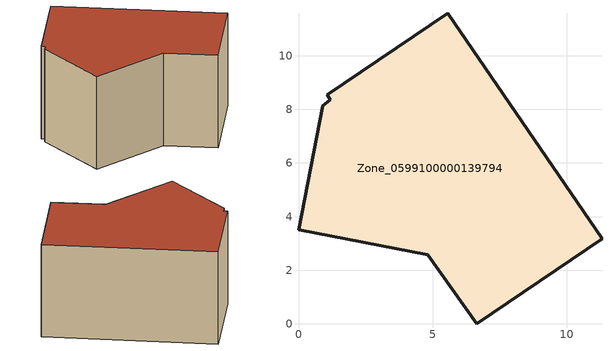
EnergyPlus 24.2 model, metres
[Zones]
Zone_0599100000139794
 floor ground (C_G): 0.9,8.13 1.19,8.36 1.07,8.55 5.56,11.59 11.31,3.17 6.64,0 4.82,2.58 0,3.51 z0
 wall outside (C_F): 11.31,3.17 5.56,11.59 1.07,8.55 1.19,8.36 0.9,8.13 0,3.51 4.82,2.58 6.64,0 11.31,3.17 z0:5.85
 roof outside (C_R): 1.19,8.36 0.9,8.13 0,3.51 4.82,2.58 6.64,0 11.31,3.17 5.56,11.59 1.07,8.55 z5.85
[BUILDING]
Pand.0599100000139794: North Axis=0; Terrain=City; Loads Convergence Tolerance Value=0.04; Temperature Convergence Tolerance Value=0.4; Solar Distribution=FullExterior; Maximum Number of Warmup Days=25; Minimum Number of Warmup Days=1
[Site:Location]
Rotterdam.The.Hague.AP_ZH_NLD Design_Conditions: Latitude=51.96; Longitude=4.45; Time Zone=1; Elevation=-4.5
[SITE:GROUNDTEMPERATURE:BUILDINGSURFACE]
18, 18, 18, 18, 18, 18, 18, 18, 18, 18, 18, 18
[MATERIAL] Thermal Absorptance=0.9; Solar Absorptance=0.7; Visible Absorptance=0.7
Name | Roughness | Thickness | Conductivity | Density | Specific Heat
G.TC.1975-1991 | MediumSmooth | 0.15 | 0.288461 | 540 | 1210
F.TC.1975-1991 | Rough | 0.3 | 0.230769 | 1920 | 840
R.TC.1975-1991 | MediumRough | 0.2 | 0.153846 | 1500 | 1000
[CONSTRUCTION]
C_G: G.TC.1975-1991
C_F: F.TC.1975-1991
C_R: R.TC.1975-1991
[ZONE]
Zone_0599100000139794: Type=1; Multiplier=1; Ceiling Height=Autocalculate; Volume=Autocalculate; Floor Area=autocalculate; Part of Total Floor Area=Yes
[ZONEINFILTRATION:DESIGNFLOWRATE]
Infil_Zone_0599100000139794: Zone or ZoneList or Space or SpaceList=Zone_0599100000139794; Schedule=AlwaysOn; Design Flow Rate Calculation Method=Flow/Area; Flow Rate per Floor Area=0.003; Constant Term Coefficient=1; Temperature Term Coefficient=0; Velocity Term Coefficient=0; Velocity Squared Term Coefficient=0
[HVACTEMPLATE:ZONE:IDEALLOADSAIRSYSTEM]
Zone_0599100000139794: Maximum Heating Supply Air Temperature=50; Minimum Cooling Supply Air Temperature=13; Maximum Heating Supply Air Humidity Ratio=0.0156; Minimum Cooling Supply Air Humidity Ratio=0.0077; Heating Limit=NoLimit; Cooling Limit=NoLimit; Dehumidification Control Type=ConstantSensibleHeatRatio; Cooling Sensible Heat Ratio=0.7; Dehumidification Setpoint=60; Humidification Control Type=None; Humidification Setpoint=30; Outdoor Air Method=None; Outdoor Air Flow Rate per Person=0.00944; Outdoor Air Flow Rate per Zone Floor Area=0; Outdoor Air Flow Rate per Zone=0; Demand Controlled Ventilation Type=None; Outdoor Air Economizer Type=NoEconomizer; Heat Recovery Type=None; Sensible Heat Recovery Effectiveness=0.7; Latent Heat Recovery Effectiveness=0.65
[ZONECONTROL:THERMOSTAT]
ThermostatControl_Zone_0599100000139794: Zone or ZoneList=Zone_0599100000139794; Control Type Schedule=DualSetpointControlType; Control 1=Thermostat_Zone_0599100000139794; Temperature Difference Between Cutout And Setpoint=0
[THERMOSTATSETPOINT:DUALSETPOINT]
Thermostat_Zone_0599100000139794: Heating Setpoint Temperature Schedule=HeatingSetpoint_Zone_0599100000139794; Cooling Setpoint Temperature Schedule=CoolingSetpoint_Zone_0599100000139794
[SCHEDULE:COMPACT]
HeatingSetpoint_Zone_0599100000139794: Through: 12/31, For: AllDays, Until: 24:00, 21
CoolingSetpoint_Zone_0599100000139794: Through: 12/31, For: AllDays, Until: 24:00, 24
DualSetpointControlType: Through: 12/31, For: AllDays, Until: 24:00, 4
AlwaysOn: Through: 12/31, For: AllDays, Until: 24:00, 1
